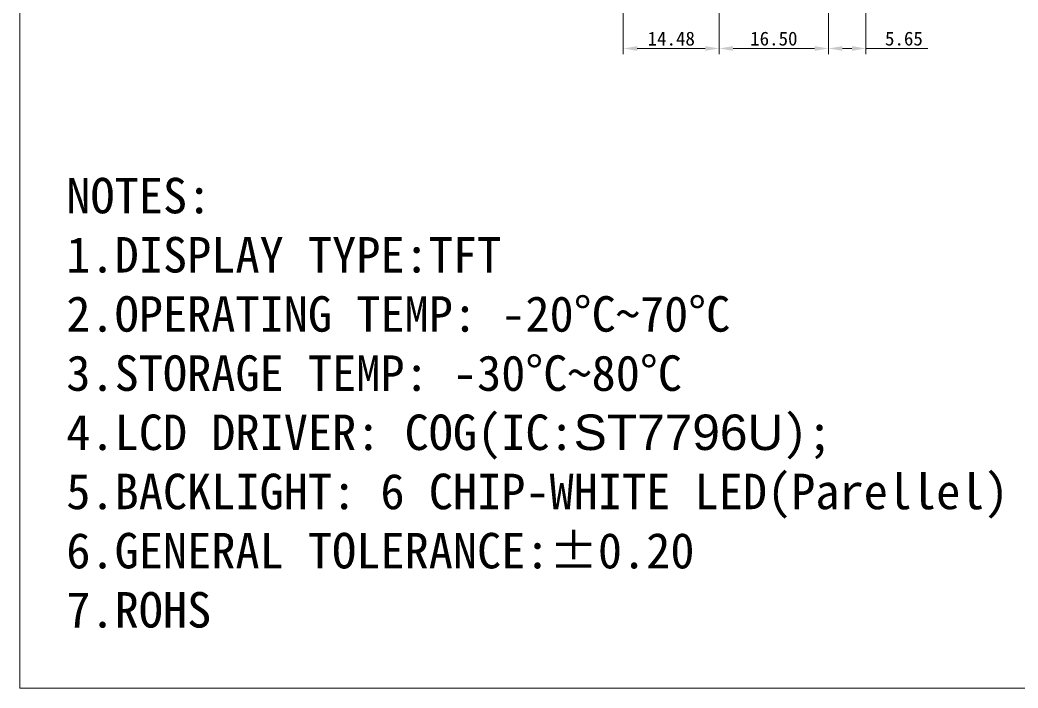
# Model space of a CAD drawing. Header units: millimetres. Extents: x 2436 to 2787, y -3116 to -2823.
# Drawn here: x 2436.2 to 2586.9, y -3116.2 to -3015.3 of the extents above; entities that cross this region are included whole.
import ezdxf

# ---------------------------------------------------------------- set-up
doc = ezdxf.new("R2010")
doc.units = ezdxf.units.MM
doc.layers.add('铁框', color=190, linetype='Continuous')
doc.styles.get("Standard").update_dxf_attribs({"font": ''})
doc.styles.get('Standard').set_extended_font_data('KaiTi_GB2312')
doc.dimstyles.new('SVA', dxfattribs={"dimscale": 0.7, "dimtxt": 3, "dimasz": 3, "dimexe": 1.25, "dimexo": 0.625, "dimtad": 1, "dimzin": 1, "dimdsep": 46, "dimtxsty": 'Standard', "dimcen": 3, "dimazin": 0, "dimtfac": 1, "dimtmove": 0, "dimatfit": 3, "dimfxl": 1, "dimlwd": 13, "dimlwe": 13, "dimarcsym": 0})

# ---------------------------------------------------------------- blocks, each defined once
blk = doc.blocks.new('*D453')
at = {"layer": 'Defpoints', "color": 0, "transparency": 16777216}
for p in [(2563.9, -2958.13), (2558.25, -3007.93), (2563.9, -3019.57)]:
    blk.add_point(p, dxfattribs=at)
at = {"layer": '铁框', "color": 0, "lineweight": 13, "transparency": 16777216}
for p, q in [((2563.9, -2958.57), (2563.9, -3020.45)), ((2558.25, -3008.37), (2558.25, -3020.45)), ((2560.35, -3019.57), (2561.8, -3019.57)), ((2563.9, -3019.57), (2573.27, -3019.57))]:
    blk.add_line(p, q, dxfattribs=at)
at = {"layer": '铁框', "color": 0, "transparency": 16777216}
for points in [[(2560.35, -3019.22), (2560.35, -3019.92), (2558.25, -3019.57)], [(2561.8, -3019.22), (2561.8, -3019.92), (2563.9, -3019.57)]]:
    blk.add_solid(points, dxfattribs=at)
at = {"layer": '铁框', "color": 3, "transparency": 16777216, "insert": (2569.64, -3018.09), "char_height": 2.1, "attachment_point": 5}
blk.add_mtext('5.65', dxfattribs=at)
blk = doc.blocks.new('*D454')
at = {"layer": 'Defpoints', "color": 0, "transparency": 16777216}
for p in [(2541.75, -3007.93), (2558.25, -3008.11), (2558.25, -3019.57)]:
    blk.add_point(p, dxfattribs=at)
at = {"layer": '铁框', "color": 0, "lineweight": 13, "transparency": 16777216}
for p, q in [((2541.75, -3008.37), (2541.75, -3020.45)), ((2558.25, -3008.55), (2558.25, -3020.45)), ((2543.85, -3019.57), (2556.15, -3019.57))]:
    blk.add_line(p, q, dxfattribs=at)
at = {"layer": '铁框', "color": 0, "transparency": 16777216}
for points in [[(2543.85, -3019.22), (2543.85, -3019.92), (2541.75, -3019.57)], [(2556.15, -3019.22), (2556.15, -3019.92), (2558.25, -3019.57)]]:
    blk.add_solid(points, dxfattribs=at)
at = {"layer": '铁框', "color": 3, "transparency": 16777216, "insert": (2550, -3018.09), "char_height": 2.1, "attachment_point": 5}
blk.add_mtext('16.50', dxfattribs=at)
blk = doc.blocks.new('*D478')
at = {"layer": 'Defpoints', "color": 0, "transparency": 16777216}
for p in [(2527.27, -2992.31), (2541.75, -3007.98), (2527.27, -3019.57)]:
    blk.add_point(p, dxfattribs=at)
at = {"layer": '铁框', "color": 0, "lineweight": 13, "transparency": 16777216}
for p, q in [((2527.27, -2992.75), (2527.27, -3020.45)), ((2541.75, -3008.41), (2541.75, -3020.45)), ((2539.65, -3019.57), (2529.37, -3019.57))]:
    blk.add_line(p, q, dxfattribs=at)
at = {"layer": '铁框', "color": 0, "transparency": 16777216}
for points in [[(2529.37, -3019.22), (2529.37, -3019.92), (2527.27, -3019.57)], [(2539.65, -3019.22), (2539.65, -3019.92), (2541.75, -3019.57)]]:
    blk.add_solid(points, dxfattribs=at)
at = {"layer": '铁框', "color": 3, "transparency": 16777216, "insert": (2534.51, -3018.09), "char_height": 2.1, "attachment_point": 5}
blk.add_mtext('14.48', dxfattribs=at)

msp = doc.modelspace()

# ---------------------------------------------------------------- linework, layer by layer
at = {"lineweight": 9}
for p, q in [((2436.17, -2823.43), (2436.17, -3116.194)), ((2436.17, -3116.194), (2787.33, -3116.194))]:
    msp.add_line(p, q, dxfattribs=at)

# ---------------------------------------------------------------- texts
at = {"insert": (2443.167, -3039.113), "char_height": 5.36295, "width": 179.31261, "attachment_point": 1}
msp.add_mtext('{\\fSimSun|b0|i0|c134|p2;NOTES:\\P1.DISPLAY TYPE:TFT \\P2.OPERATING TEMP: -20°C~70°C\\P3.STORAGE TEMP: -30°C~80°C\\P4.LCD DRIVER: COG(IC:\\fArial|b0|i0|c0|p32;ST7796U\\fSimSun|b0|i0|c134|p2;);\\P5.BACKLIGHT: 6 CHIP-WHITE LED(Parellel) \\P6.GENERAL TOLERANCE:±0.20\\P7.ROHS}', dxfattribs=at)

# ---------------------------------------------------------------- dimensions: what is measured, and where the dimension line sits
at = {"layer": '铁框', "color": 0}
for base, p1, p2, picture, middle in [((2563.899, -3019.575), (2558.249, -3007.933), (2563.899, -2958.133), '*D453', (2569.637, -3018.087)), ((2527.2693, -3019.5749), (2541.7539, -3007.9752), (2527.2693, -2992.3126), '*D478', (2534.5116, -3018.0874)), ((2558.249, -3019.575), (2541.749, -3007.933), (2558.249, -3008.108), '*D454', (2549.999, -3018.087))]:
    dim = msp.add_linear_dim(base=base, p1=p1, p2=p2, dimstyle='SVA', override={"dimclrt": 3}, dxfattribs=at)
    dim.commit()
    dim.dimension.update_dxf_attribs({"geometry": picture, "text_midpoint": middle})

doc.saveas('drawing.dxf')
